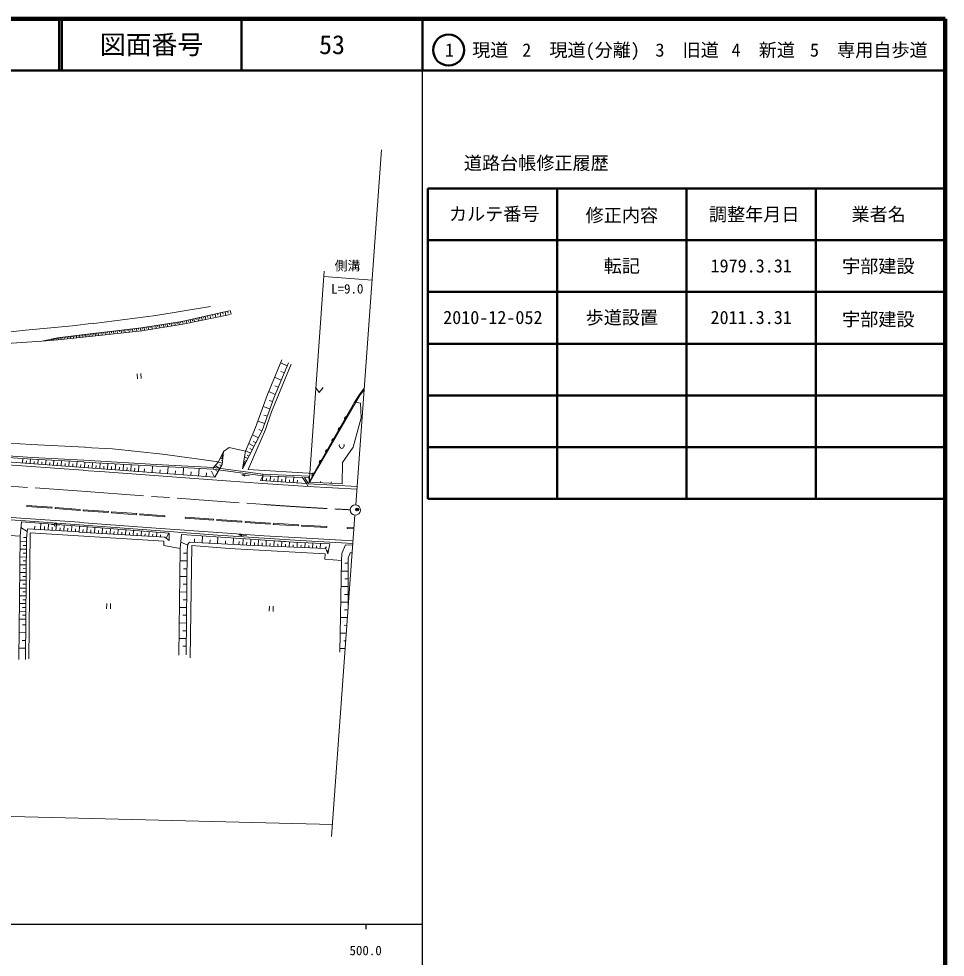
# Model space of a CAD drawing. Units: millimetres, scale not verified. Extents: x 40000 to 680000, y 20000 to 380000.
# Drawn here: x 500956 to 680000, y 198604 to 380000 of the extents above; entities that cross this region are included whole.
import ezdxf
from ezdxf.enums import TextEntityAlignment as Align

# ---------------------------------------------------------------- set-up
doc = ezdxf.new("R2010")
doc.units = ezdxf.units.MM
doc.header["$LTSCALE"] = 1000
doc.header["$PDMODE"] = 32
doc.header["$PDSIZE"] = 500
doc.linetypes.add('CHAIN', pattern=[18.5, 12, -1.5, 3.5, -1.5])
for name, color, linetype, lineweight in [('M-BGD', 7, 'Continuous', 13), ('M-BGD-LWCN', 7, 'Continuous', 25), ('M-BMK', 2, 'CHAIN', 13), ('M-STR-HTXT', 7, 'Continuous', 13), ('M-TTL', 2, 'Continuous', 140), ('M-TTL-BAND', 7, 'Continuous', 25), ('M-TTL-FRAM', 2, 'Continuous', 50), ('M-TTL-LINE', 7, 'Continuous', 50)]:
    doc.layers.add(name, color=color, linetype=linetype, lineweight=lineweight)
doc.layers.add('M-BGD-HICN', color=6, linetype='Continuous')
doc.layers.add('M-TTL-TXT', color=7, linetype='Continuous')
doc.styles.add('ＭＳ ゴシック', font='')
doc.styles.get('ＭＳ ゴシック').set_extended_font_data('MS Gothic')

msp = doc.modelspace()

# ---------------------------------------------------------------- linework, layer by layer
at = {"layer": 'M-BGD'}
for p, q in [((571050, 354679), (566070, 286045)), ((538014, 324406), (527451, 322621)), ((541622, 323542), (532474, 321486)), ((538887, 322927), (539035, 322269)), ((539375, 323037), (539450, 322703)), ((539862, 323146), (540015, 322469)), ((540350, 323256), (540427, 322912)), ((540838, 323365), (540995, 322669)), ((541326, 323475), (541405, 323122)), ((541813, 323588), (541984, 322882)), ((515429, 321155), (511312, 320634)), ((527451, 322621), (515476, 321128)), ((532474, 321486), (524598, 320247)), ((530014, 321099), (530056, 320829)), ((530384, 321157), (530469, 320617)), ((530755, 321215), (530797, 320946)), ((531125, 321274), (531210, 320736)), ((531496, 321332), (531541, 321065)), ((531866, 321390), (531958, 320855)), ((532237, 321448), (532281, 321188)), ((532606, 321515), (532698, 320977)), ((541815, 322836), (532632, 320963)), ((532972, 321598), (533033, 321327)), ((533338, 321680), (533461, 321132)), ((533704, 321762), (533766, 321485)), ((534069, 321844), (534196, 321282)), ((534435, 321926), (534499, 321642)), ((534801, 322009), (534931, 321432)), ((535167, 322091), (535233, 321799)), ((535533, 322173), (535666, 321582)), ((535899, 322255), (535966, 321956)), ((536265, 322338), (536401, 321732)), ((536631, 322420), (536699, 322113)), ((536996, 322502), (537136, 321882)), ((537423, 322598), (537494, 322284)), ((537911, 322708), (538055, 322069)), ((538399, 322817), (538472, 322493)), ((502283, 319780), (483155, 317743)), ((511312, 320634), (502283, 319780)), ((524710, 319697), (515296, 318652)), ((524598, 320247), (515333, 319156)), ((516300, 319270), (516359, 318770)), ((516635, 319309), (516665, 319058)), ((517008, 319353), (517067, 318848)), ((517380, 319397), (517410, 319143)), ((517753, 319441), (517813, 318931)), ((518125, 319485), (518155, 319229)), ((518497, 319529), (518558, 319014)), ((518870, 319573), (518900, 319314)), ((519242, 319616), (519303, 319097)), ((519615, 319660), (519645, 319399)), ((519987, 319704), (520049, 319179)), ((520359, 319748), (520391, 319484)), ((520732, 319792), (520794, 319262)), ((521104, 319836), (521136, 319570)), ((521477, 319880), (521540, 319345)), ((521849, 319924), (521881, 319655)), ((522222, 319967), (522285, 319428)), ((522594, 320011), (522626, 319740)), ((522966, 320055), (523031, 319510)), ((523339, 320099), (523371, 319825)), ((523711, 320143), (523776, 319593)), ((524084, 320187), (524122, 319913)), ((524456, 320231), (524533, 319677)), ((532632, 320963), (524710, 319697)), ((524828, 320283), (524865, 320011)), ((525198, 320342), (525275, 319787)), ((525569, 320400), (525612, 320124)), ((525939, 320458), (526026, 319907)), ((526309, 320516), (526353, 320241)), ((526680, 320575), (526766, 320025)), ((527050, 320633), (527093, 320359)), ((527421, 320691), (527507, 320144)), ((527791, 320749), (527834, 320476)), ((528162, 320808), (528247, 320262)), ((528532, 320866), (528575, 320594)), ((528903, 320924), (528988, 320381)), ((529273, 320982), (529316, 320711)), ((529643, 321041), (529729, 320499)), ((505425, 317711), (497689, 317185)), ((508411, 318360), (505425, 317711)), ((508482, 317914), (505425, 317711)), ((507177, 318092), (507205, 317961)), ((507299, 318118), (507360, 317840)), ((507421, 318145), (507454, 317996)), ((507605, 318185), (507663, 317864)), ((507849, 318238), (507881, 318063)), ((508094, 318291), (508162, 317915)), ((508338, 318344), (508375, 318142)), ((515290, 319183), (508411, 318360)), ((515254, 318679), (508482, 317914)), ((508585, 318381), (508662, 317957)), ((508834, 318410), (508874, 318190)), ((509107, 318443), (509162, 317991)), ((509405, 318479), (509432, 318252)), ((509703, 318514), (509758, 318058)), ((510001, 318550), (510028, 318321)), ((510299, 318586), (510354, 318126)), ((510597, 318621), (510624, 318390)), ((510895, 318657), (510950, 318193)), ((511193, 318693), (511220, 318460)), ((511490, 318728), (511546, 318260)), ((511788, 318764), (511816, 318529)), ((512086, 318800), (512143, 318327)), ((512384, 318835), (512412, 318598)), ((512682, 318871), (512739, 318395)), ((512980, 318906), (513008, 318667)), ((513278, 318942), (513335, 318462)), ((513576, 318978), (513604, 318737)), ((513873, 319013), (513931, 318529)), ((514171, 319049), (514200, 318806)), ((514469, 319085), (514528, 318597)), ((514767, 319120), (514796, 318875)), ((515065, 319156), (515124, 318664)), ((515406, 319165), (515435, 318917)), ((515704, 319200), (515763, 318704)), ((516002, 319235), (516031, 318986)), ((549017, 307343), (551774, 314057)), ((549791, 304019), (553582, 313259)), ((553110, 313505), (550307, 306869)), ((552864, 312922), (551542, 313492)), ((523813, 311391), (523893, 310394)), ((524561, 311450), (524640, 310454)), ((551697, 310159), (550398, 310707)), ((552280, 311541), (551624, 311818)), ((551113, 308777), (550471, 309048)), ((558273, 308772), (558994, 307751)), ((558994, 307751), (559773, 308729)), ((566795, 307401), (567709, 308628)), ((546715, 301009), (549017, 307343)), ((550307, 306869), (548014, 300411)), ((550530, 307395), (549255, 307923)), ((565858, 305925), (566795, 307401)), ((566952, 307304), (566107, 305887)), ((567684, 308291), (566952, 307304)), ((549495, 304580), (548182, 305046)), ((549996, 305993), (549346, 306225)), ((558645, 293273), (565858, 305925)), ((566107, 305887), (558762, 293205)), ((566107, 305887), (567024, 305699)), ((567024, 305699), (567107, 302884)), ((548993, 303166), (548331, 303401)), ((548662, 300601), (549791, 304019)), ((548491, 301753), (547158, 302226)), ((567107, 302884), (565567, 297181)), ((548014, 300411), (544204, 293004)), ((544770, 296407), (546715, 301009)), ((545308, 292854), (548662, 300601)), ((547292, 299007), (546123, 299608)), ((547978, 300342), (547348, 300620)), ((503357, 297730), (479955, 299061)), ((513734, 297179), (503357, 297730)), ((546434, 297339), (545391, 297876)), ((546777, 298006), (546230, 298287)), ((479515, 296699), (503597, 295229)), ((503574, 294894), (479602, 296378)), ((479977, 295726), (513459, 293294)), ((519040, 296864), (513737, 297155)), ((528735, 295872), (519040, 296864)), ((539574, 294378), (528735, 295872)), ((540512, 296373), (539574, 294378)), ((540512, 296373), (540267, 293851)), ((541586, 297107), (540512, 296373)), ((544770, 296407), (541586, 297107)), ((544770, 296407), (544204, 293004)), ((545748, 296005), (544805, 296490)), ((546091, 296672), (545594, 296928)), ((565567, 297181), (563548, 294243)), ((513420, 292738), (493528, 294159)), ((501662, 294151), (501725, 295008)), ((502410, 294097), (502442, 294529)), ((503159, 294042), (503222, 294916)), ((513533, 294342), (503574, 294894)), ((503597, 295229), (513557, 294677)), ((503907, 293988), (503939, 294430)), ((504655, 293934), (504720, 294830)), ((505403, 293879), (505436, 294334)), ((506151, 293825), (506218, 294747)), ((506899, 293771), (506933, 294238)), ((507647, 293716), (507716, 294664)), ((508395, 293662), (508430, 294142)), ((509143, 293608), (509213, 294581)), ((509891, 293553), (509927, 294047)), ((510639, 293499), (510711, 294498)), ((511387, 293445), (511424, 293951)), ((512135, 293391), (512209, 294415)), ((527551, 293515), (513531, 294318)), ((513555, 294653), (527538, 293852)), ((513627, 293258), (513705, 294308)), ((515123, 293147), (515203, 294222)), ((516618, 293035), (516700, 294136)), ((518114, 292924), (518198, 294050)), ((519610, 292812), (519696, 293965)), ((521106, 292701), (521194, 293879)), ((539574, 294378), (538559, 293253)), ((540294, 294126), (539625, 294285)), ((540375, 294962), (539872, 295011)), ((540407, 295294), (540023, 295332)), ((540343, 294628), (540067, 294694)), ((540391, 295128), (540169, 295150)), ((540440, 295626), (540173, 295652)), ((540423, 295460), (540261, 295476)), ((544718, 294005), (544398, 294170)), ((544855, 294271), (544449, 294480)), ((544650, 293871), (544511, 293943)), ((545233, 295005), (544592, 295335)), ((544787, 294138), (544605, 294232)), ((545004, 294560), (544755, 294689)), ((545462, 295450), (545070, 295651)), ((563548, 294243), (563423, 290107)), ((512883, 293336), (512921, 293855)), ((517558, 292411), (513415, 292715)), ((513455, 293271), (538854, 291379)), ((514375, 293202), (514414, 293734)), ((515870, 293091), (515911, 293635)), ((517366, 292980), (517408, 293536)), ((537480, 290955), (517558, 292411)), ((518862, 292868), (518905, 293438)), ((520358, 292757), (520401, 293339)), ((521854, 292645), (521898, 293241)), ((522602, 292590), (522691, 293793)), ((523350, 292534), (523395, 293142)), ((524098, 292478), (524189, 293707)), ((525220, 292395), (525266, 293019)), ((526715, 292283), (526810, 293557)), ((538559, 293253), (527538, 293852)), ((527551, 293515), (538537, 292914)), ((528211, 292172), (528260, 292823)), ((529707, 292061), (529806, 293391)), ((531203, 291949), (531254, 292629)), ((532699, 291838), (532802, 293228)), ((534195, 291726), (534248, 292436)), ((535691, 291615), (535799, 293064)), ((537186, 291504), (537242, 292243)), ((538805, 291383), (538226, 292542)), ((538559, 293253), (538537, 292914)), ((548095, 291647), (538537, 292914)), ((538559, 293253), (548115, 291977)), ((540267, 293851), (538854, 291379)), ((539835, 293094), (539002, 293571)), ((539463, 292443), (539015, 292700)), ((540150, 293646), (539718, 293749)), ((544581, 293738), (544346, 293859)), ((557974, 292119), (545308, 292854)), ((557091, 290423), (558645, 293273)), ((558762, 293205), (557192, 290441)), ((548113, 290196), (537480, 290955)), ((544051, 291845), (544694, 291938)), ((544051, 291845), (544654, 291604)), ((545540, 291669), (544051, 291845)), ((548095, 291647), (547657, 290782)), ((556548, 290147), (547657, 290782)), ((548031, 290756), (548095, 291647)), ((548115, 291977), (548095, 291647)), ((555803, 291327), (548095, 291647)), ((548115, 291977), (557067, 291601)), ((548779, 290702), (548812, 291159)), ((549527, 290649), (549594, 291585)), ((550276, 290595), (550310, 291075)), ((551024, 290542), (551094, 291523)), ((551772, 290488), (551808, 290990)), ((552520, 290435), (552593, 291460)), ((553268, 290381), (553305, 290905)), ((554016, 290328), (554092, 291398)), ((554764, 290275), (554803, 290821)), ((555803, 291327), (556548, 290147)), ((557033, 291271), (556189, 291321)), ((556189, 291321), (556956, 290105)), ((557067, 291601), (557033, 291271)), ((557033, 291271), (557192, 290441)), ((557205, 290690), (557192, 290441)), ((563423, 290107), (557192, 290441)), ((559282, 290579), (559269, 290329)), ((561359, 290468), (561346, 290218)), ((563436, 290357), (563423, 290107)), ((556857, 289607), (548113, 290196)), ((556548, 290147), (556857, 289607)), ((566291, 289090), (556857, 289607)), ((566327, 289585), (556956, 290105)), ((480153, 285003), (501363, 283498)), ((502526, 285921), (502511, 285721)), ((502511, 285721), (507366, 285373)), ((502526, 285921), (507380, 285572)), ((507380, 285572), (507366, 285373)), ((507971, 285337), (507986, 285537)), ((507971, 285337), (512811, 284974)), ((507986, 285537), (512826, 285173)), ((512826, 285173), (512811, 284974)), ((513412, 284906), (513427, 285106)), ((513412, 284906), (518258, 284549)), ((513427, 285106), (518273, 284748)), ((480112, 284511), (501334, 282990)), ((501334, 282990), (512673, 282173)), ((501363, 283498), (512708, 282669)), ((518273, 284748), (518258, 284549)), ((518865, 284508), (518880, 284707)), ((518865, 284508), (523727, 284143)), ((518880, 284707), (523742, 284342)), ((523742, 284342), (523727, 284143)), ((524323, 284111), (524338, 284310)), ((524323, 284111), (529173, 283741)), ((524338, 284310), (529188, 283941)), ((529188, 283941), (529173, 283741)), ((533154, 283659), (533140, 283459)), ((533140, 283459), (538606, 283080)), ((533154, 283659), (538620, 283280)), ((538620, 283280), (538606, 283080)), ((539204, 283020), (539217, 283219)), ((539204, 283020), (544042, 282693)), ((539217, 283219), (544055, 282892)), ((565925, 284050), (561418, 221924)), ((501244, 279989), (501461, 282788)), ((502605, 280894), (501372, 281640)), ((501461, 282788), (512657, 281946)), ((502438, 279596), (502670, 281400)), ((502670, 281400), (512577, 280813)), ((504026, 281320), (504063, 281955)), ((505149, 281253), (505223, 282505)), ((505897, 281209), (505934, 281829)), ((506646, 281164), (506719, 282393)), ((507808, 282213), (507311, 282265)), ((507395, 281120), (507431, 281728)), ((508143, 281076), (508215, 282280)), ((508306, 282164), (508803, 282118)), ((508892, 281031), (508927, 281627)), ((509641, 280987), (509711, 282167)), ((510389, 280942), (510424, 281527)), ((511138, 280898), (511207, 282055)), ((511887, 280854), (511921, 281426)), ((512608, 280787), (512678, 281920)), ((512632, 281924), (530033, 280582)), ((512648, 282151), (527429, 281059)), ((512684, 282647), (527441, 281542)), ((513357, 280741), (513391, 281302)), ((514106, 280696), (514173, 281805)), ((514854, 280650), (514888, 281199)), ((515603, 280604), (515669, 281689)), ((517100, 280513), (517165, 281574)), ((518597, 280421), (518661, 281459)), ((520094, 280330), (520156, 281343)), ((521592, 280238), (521652, 281228)), ((539412, 280704), (527441, 281542)), ((544055, 282892), (544042, 282693)), ((544680, 282655), (544694, 282855)), ((544680, 282655), (549539, 282328)), ((544694, 282855), (549553, 282527)), ((549553, 282527), (549539, 282328)), ((550148, 282277), (550160, 282477)), ((550148, 282277), (555008, 281984)), ((550160, 282477), (555020, 282184)), ((555020, 282184), (555008, 281984)), ((555617, 281928), (555628, 282128)), ((555617, 281928), (560459, 281668)), ((555628, 282128), (560470, 281867)), ((560470, 281867), (560459, 281668)), ((564446, 281659), (564436, 281459)), ((565733, 281396), (564436, 281459)), ((565747, 281595), (564446, 281659)), ((498230, 280183), (501244, 279989)), ((500967, 256137), (501244, 279989)), ((502452, 279708), (501862, 279736)), ((502239, 256154), (502438, 279596)), ((502886, 256302), (503179, 280663)), ((503179, 280663), (512525, 280083)), ((512497, 280061), (528979, 279008)), ((512550, 280791), (529204, 279773)), ((516351, 280558), (516384, 281095)), ((517849, 280467), (517881, 280992)), ((519346, 280375), (519377, 280888)), ((520843, 280284), (520874, 280785)), ((522340, 280192), (522370, 280681)), ((523089, 280147), (523148, 281113)), ((523837, 280101), (523867, 280578)), ((524586, 280055), (524644, 280997)), ((525335, 280009), (525363, 280474)), ((526083, 279964), (526139, 280882)), ((526832, 279918), (526860, 280371)), ((539370, 280205), (527429, 281059)), ((527580, 279872), (527635, 280767)), ((528329, 279826), (528356, 280268)), ((529204, 279773), (530044, 279131)), ((529437, 279594), (529937, 280589)), ((530033, 280582), (530044, 279131)), ((532143, 277602), (532436, 280302)), ((532436, 280302), (547609, 279291)), ((534886, 278774), (534922, 279454)), ((536384, 278695), (536455, 280034)), ((548363, 279592), (539370, 280205)), ((539380, 278536), (539449, 279835)), ((548388, 280055), (539412, 280704)), ((542376, 278378), (542442, 279635)), ((543457, 280240), (544095, 280365)), ((543457, 280240), (544072, 280029)), ((544953, 280137), (543457, 280240)), ((544248, 278278), (544313, 279510)), ((545746, 278206), (545801, 279410)), ((555354, 279135), (548363, 279592)), ((555391, 279643), (548388, 280055)), ((563348, 279204), (555391, 279643)), ((502432, 278958), (501233, 279015)), ((502426, 278208), (501825, 278213)), ((528979, 279008), (529011, 278208)), ((532143, 277602), (529011, 278208)), ((531891, 256962), (532143, 277602)), ((533617, 278226), (532277, 278836)), ((533494, 277279), (533649, 278471)), ((533649, 278471), (533944, 278824)), ((533944, 278824), (545046, 278236)), ((534106, 256453), (534388, 278197)), ((534388, 278197), (541610, 277640)), ((537882, 278616), (537917, 279275)), ((540878, 278457), (540912, 279096)), ((541610, 277640), (560154, 276607)), ((543499, 278318), (543532, 278939)), ((544997, 278239), (545025, 278849)), ((545046, 278236), (560309, 277585)), ((546496, 278174), (546521, 278768)), ((547245, 278142), (547295, 279312)), ((547609, 279291), (554070, 278808)), ((547994, 278110), (548019, 278684)), ((548744, 278078), (548792, 279202)), ((549493, 278046), (549516, 278596)), ((550242, 278014), (550288, 279090)), ((550992, 277982), (551014, 278508)), ((551586, 279004), (551086, 279029)), ((551741, 277950), (551785, 278979)), ((552085, 278980), (552584, 278955)), ((552490, 277918), (552512, 278421)), ((553240, 277887), (553281, 278867)), ((553989, 277855), (554009, 278333)), ((561081, 278491), (554070, 278808)), ((554738, 277823), (554779, 278776)), ((563307, 278695), (555354, 279135)), ((555487, 277791), (555508, 278266)), ((556237, 277759), (556277, 278708)), ((556986, 277727), (557006, 278200)), ((557735, 277695), (557776, 278640)), ((558485, 277663), (558505, 278135)), ((559234, 277631), (559274, 278573)), ((560107, 277594), (560424, 277926)), ((560309, 277585), (560694, 276579)), ((560694, 276579), (561081, 278491)), ((563307, 278695), (565530, 278601)), ((565567, 279106), (563348, 279204)), ((564088, 278310), (563415, 276662)), ((564088, 278310), (565505, 278254)), ((502407, 275958), (501198, 275968)), ((502419, 277458), (501215, 277468)), ((502413, 276708), (501810, 276713)), ((533489, 276699), (532816, 276714)), ((533334, 257040), (533494, 277279)), ((560154, 276607), (560111, 275565)), ((560546, 276967), (560834, 277269)), ((563357, 275290), (563415, 276662)), ((564615, 265993), (564633, 275726)), ((564633, 275726), (565015, 276785)), ((565015, 276785), (565398, 276784)), ((502394, 274458), (501180, 274468)), ((502400, 275208), (501795, 275213)), ((533478, 275199), (532114, 275210)), ((563357, 275290), (560111, 275565)), ((562981, 257589), (563357, 275290)), ((564631, 274744), (564001, 274745)), ((502381, 272958), (501163, 272968)), ((502375, 272208), (501765, 272213)), ((502388, 273708), (501780, 273713)), ((533454, 272199), (532077, 272210)), ((533466, 273699), (532781, 273704)), ((564629, 273244), (563337, 273246)), ((502369, 271458), (501145, 271468)), ((502362, 270708), (501749, 270713)), ((533442, 270699), (532751, 270704)), ((564626, 271744), (563964, 271745)), ((502343, 268458), (501111, 268468)), ((502356, 269958), (501128, 269968)), ((502349, 269208), (501734, 269213)), ((533430, 269199), (532041, 269210)), ((564623, 270244), (563269, 270247)), ((564620, 268744), (563928, 268745)), ((502330, 266958), (501093, 266968)), ((502337, 267708), (501719, 267713)), ((517947, 266971), (517918, 265972)), ((518697, 266950), (518668, 265950)), ((533418, 267699), (532720, 267705)), ((564618, 267244), (563201, 267247)), ((502318, 265458), (501076, 265469)), ((502324, 266208), (501704, 266213)), ((533407, 266199), (532004, 266210)), ((549382, 266465), (549353, 265465)), ((550132, 266444), (550103, 265444)), ((564597, 265744), (563894, 265752)), ((502305, 263958), (501058, 263969)), ((502311, 264708), (501689, 264713)), ((533383, 263199), (531968, 263210)), ((533395, 264699), (532690, 264705)), ((564489, 264246), (563133, 264274)), ((502283, 261333), (501028, 261344)), ((502295, 262833), (501670, 262838)), ((533371, 261699), (532660, 261705)), ((564271, 261250), (563065, 261275)), ((564380, 262748), (563826, 262760)), ((502270, 259833), (501640, 259839)), ((533359, 260199), (531931, 260211)), ((564162, 259752), (563761, 259760)), ((502257, 258333), (500993, 258344)), ((533347, 258699), (532630, 258705)), ((564054, 258254), (562996, 258276))]:
    msp.add_line(p, q, dxfattribs=at)
msp.add_circle((508057, 282188), 250, dxfattribs=at)
for centre, radius, start, end in [((564271, 302717), 375, 59.92158, 239.92158), ((563047, 300603), 375, 59.92158, 239.92158), ((561822, 298489), 375, 59.92158, 239.92158), ((563218, 297495), 364, 138.48894, 254.97008), ((563496, 297508), 364, 290.41628, 46.89742), ((560598, 296376), 375, 59.92158, 239.92158), ((563373, 297155), 250, 182.69326, 2.6931), ((559374, 294262), 375, 59.92158, 239.92158), ((557977, 291823), 375, 60.4019, 240.4019), ((565998, 285047), 1000, 85.85029, 265.85029), ((565998, 285047), 1000, 265.85029, 85.85029)]:
    msp.add_arc(centre, radius, start, end, dxfattribs=at)
at = {"layer": 'M-BGD-HICN'}
msp.add_point((566355, 285144), dxfattribs=at)
at = {"layer": 'M-BGD-LWCN'}
for p, q in [((579000, 20000), (579000, 370000)), ((40000, 205000), (579000, 205000)), ((568000, 205000), (568000, 204000))]:
    msp.add_line(p, q, dxfattribs=at)
at = {"layer": 'M-BMK'}
for p, q in [((467237, 291933), (513134, 288688)), ((513121, 288665), (548568, 286093))]:
    msp.add_line(p, q, dxfattribs=at)
msp.add_arc((599222, 984258), 700000, 265.85028, 267.1977, dxfattribs=at)
at = {"layer": 'M-STR-HTXT'}
for p, q in [((557048, 290315), (559991, 331187)), ((559919, 330190), (569223, 329504)), ((561650, 224259), (64753, 236681))]:
    msp.add_line(p, q, dxfattribs=at)
at = {"layer": 'M-TTL'}
for p, q in [((680000, 380000), (40000, 380000)), ((680000, 20000), (680000, 380000))]:
    msp.add_line(p, q, dxfattribs=at)
at = {"layer": 'M-TTL-FRAM'}
for p, q in [((580000, 347197), (580000, 287197)), ((580000, 347197), (680000, 347197)), ((580000, 287197), (680000, 287197))]:
    msp.add_line(p, q, dxfattribs=at)
at = {"layer": 'M-TTL-LINE'}
for p, q in [((508747, 380000), (508747, 370000)), ((509247, 380000), (509247, 370000)), ((543997, 380000), (543997, 370000)), ((579000, 380000), (579000, 370000)), ((40000, 370000), (680000, 370000)), ((605000, 347197), (605000, 287197)), ((630000, 347197), (630000, 287197)), ((655000, 347197), (655000, 287197)), ((580000, 337197), (680000, 337197)), ((580000, 327197), (680000, 327197)), ((580000, 317197), (680000, 317197)), ((580000, 307197), (680000, 307197)), ((580000, 297197), (680000, 297197))]:
    msp.add_line(p, q, dxfattribs=at)
msp.add_circle((584031, 373958), 3000, dxfattribs=at)

# ---------------------------------------------------------------- texts
at = {"layer": 'M-BGD', "style": 'ＭＳ ゴシック'}
for s, p in [('側溝', (564480, 330796)), ('L=9.0', (564441, 326342))]:
    msp.add_text(s, height=1833, dxfattribs=at).set_placement(p, align=Align.BOTTOM_CENTER)
at = {"layer": 'M-TTL-BAND', "style": 'ＭＳ ゴシック'}
msp.add_text('500.0', height=1833, dxfattribs=at).set_placement((567990, 198442), align=Align.BOTTOM_CENTER)
at = {"layer": 'M-TTL-TXT', "style": 'ＭＳ ゴシック'}
for s, height, p in [('図面番号', 3666, (526622, 375000)), ('53', 3666, (561497, 375000)), ('1\u3000現道', 2566, (589448, 373958)), ('2\u3000現道(分離)', 2566, (609619, 373958)), ('3\u3000旧道', 2566, (630121, 373958)), ('4\u3000新道', 2566, (644824, 373958)), ('5\u3000専用自歩道', 2566, (665228, 373958)), ('道路台帳修正履歴', 2566, (600968, 352113)), ('カルテ番号', 2566, (592839, 342277)), ('修正内容', 2566, (617509, 342023)), ('調整年月日', 2566, (643089, 342197)), ('業者名', 2566, (667134, 342197)), ('転記', 2566, (617500, 332245)), ('宇部建設', 2566, (667077, 332189)), ('1979.3.31', 2566, (642500, 332245)), ('宇部建設', 2566, (667077, 321912))]:
    msp.add_text(s, height=height, dxfattribs=at).set_placement(p, align=Align.MIDDLE_CENTER)
for s, p in [('2010-12-052', (592574, 320219)), ('歩道設置', (617500, 320219)), ('2011.3.31', (642500, 320219))]:
    msp.add_text(s, height=2566, dxfattribs=at).set_placement(p, align=Align.BOTTOM_CENTER)

doc.saveas('drawing.dxf')
